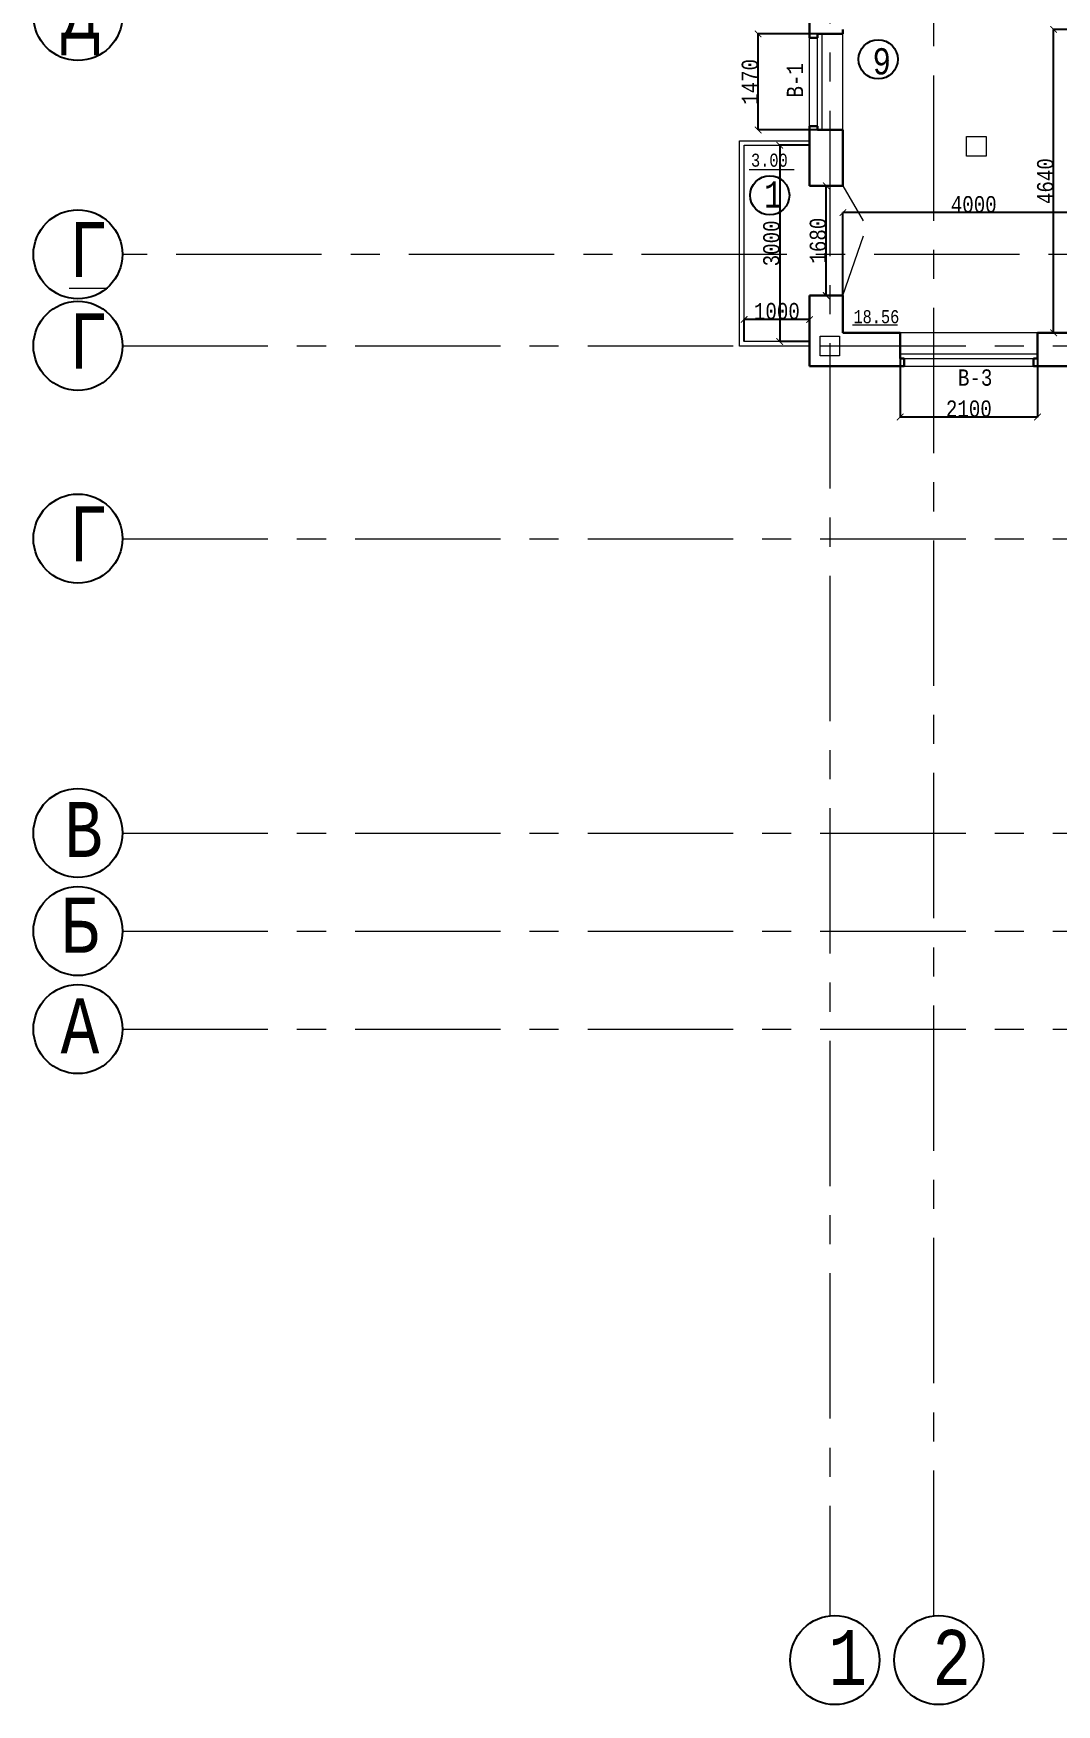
# Model space of a CAD drawing. Header units: millimetres. Extents: x -689206 to 4969298, y -1019800 to 703299.
# Drawn here: x 113015 to 128656, y -751658 to -726101 of the extents above; entities that cross this region are included whole.
import ezdxf

# ---------------------------------------------------------------- set-up
doc = ezdxf.new("R2010")
doc.units = ezdxf.units.MM
doc.linetypes.add('осеваяX2', pattern=[101.6, 63.5, -12.7, 12.7, -12.7])
for name, color, linetype, lineweight in [('б', 231, 'Continuous', 30), ('БАЛКОН', 7, 'Continuous', 20), ('ОКНА', 250, 'Continuous', 20), ('ПЕРЕГОРОДКИ', 252, 'Continuous', 9), ('РАЗМЕРЫ', 7, 'Continuous', 9), ('стены', 7, 'Continuous', 20)]:
    doc.layers.add(name, color=color, linetype=linetype, lineweight=lineweight)
doc.layers.add('сетка', color=104, linetype='Continuous')
doc.layers.add('четотам', color=7, linetype='Continuous')
doc.styles.add('Аннотативный', font='isocteur.ttf', dxfattribs={"width": 0.7, "height": 250})
doc.dimstyles.new('Аннотативный', dxfattribs={"dimscale": 0, "dimtxt": 250, "dimasz": 100, "dimexe": 1.25, "dimexo": 0.625, "dimtad": 1, "dimdec": 0, "dimtxsty": 'Аннотативный', "dimblk": 'ARCHTICK', "dimcen": 2.5, "dimadec": 0, "dimazin": 0, "dimtfac": 1, "dimtdec": 0, "dimtmove": 0, "dimatfit": 3, "dimfxl": 1, "dimarcsym": 0})

# ---------------------------------------------------------------- blocks, each defined once
blk = doc.blocks.new('_ArchTick')
at = {"color": 0, "linetype": 'ByBlock', "const_width": 0.15}
blk.add_lwpolyline([(-0.5, -0.5), (0.5, 0.5)], dxfattribs=at)
blk = doc.blocks.new('*D2560')
at = {"layer": 'Defpoints', "color": 0, "linetype": 'ByBlock', "lineweight": 5, "transparency": 16777216}
for p in [(124880, -727812), (124424, -730812), (124880, -730812)]:
    blk.add_point(p, dxfattribs=at)
at = {"layer": 'б', "color": 0, "linetype": 'ByBlock', "lineweight": -2, "transparency": 16777216}
for p, q in [((124879, -727812), (124422, -727812)), ((124424, -727812), (124424, -730812)), ((124879, -730812), (124422, -730812))]:
    blk.add_line(p, q, dxfattribs=at)
at = {"layer": 'б', "color": 0, "linetype": 'ByBlock', "lineweight": -2, "transparency": 16777216, "xscale": 100, "yscale": 100, "zscale": 100}
for p, rotation in [((124424, -727812), 90), ((124424, -730812), 270)]:
    blk.add_blockref('_ArchTick', p, dxfattribs=dict(at, rotation=rotation))
at = {"layer": 'б', "color": 0, "linetype": 'ByBlock', "lineweight": 5, "transparency": 16777216, "insert": (124298, -729312), "char_height": 250, "attachment_point": 5, "rotation": 90, "style": 'Аннотативный'}
blk.add_mtext('3000', dxfattribs=at)
blk = doc.blocks.new('*D2561')
at = {"layer": 'Defpoints', "color": 0, "linetype": 'ByBlock', "lineweight": 5, "transparency": 16777216}
for p in [(123880, -730476), (123880, -730812), (124880, -730812)]:
    blk.add_point(p, dxfattribs=at)
at = {"layer": 'б', "color": 0, "linetype": 'ByBlock', "lineweight": -2, "transparency": 16777216}
for p, q in [((123880, -730811), (123880, -730475)), ((124880, -730476), (123880, -730476)), ((124880, -730811), (124880, -730475))]:
    blk.add_line(p, q, dxfattribs=at)
at = {"layer": 'б', "color": 0, "linetype": 'ByBlock', "lineweight": -2, "transparency": 16777216, "xscale": 100, "yscale": 100, "zscale": 100, "rotation": 180}
blk.add_blockref('_ArchTick', (123880, -730476), dxfattribs=at)
at = {"layer": 'б', "color": 0, "linetype": 'ByBlock', "lineweight": -2, "transparency": 16777216, "xscale": 100, "yscale": 100, "zscale": 100}
blk.add_blockref('_ArchTick', (124880, -730476), dxfattribs=at)
at = {"layer": 'б', "color": 0, "linetype": 'ByBlock', "lineweight": 5, "transparency": 16777216, "insert": (124380, -730350), "char_height": 250, "attachment_point": 5, "style": 'Аннотативный'}
blk.add_mtext('1000', dxfattribs=at)
blk = doc.blocks.new('*D2524')
at = {"layer": 'Defpoints', "color": 0, "lineweight": 5, "transparency": 16777216}
for p in [(124094, -726108), (125390, -726108), (125390, -727578)]:
    blk.add_point(p, dxfattribs=at)
at = {"layer": 'РАЗМЕРЫ', "color": 0, "lineweight": -2, "transparency": 16777216}
for p, q in [((125389, -726108), (124093, -726108)), ((124094, -727578), (124094, -726108)), ((125389, -727578), (124093, -727578))]:
    blk.add_line(p, q, dxfattribs=at)
at = {"layer": 'РАЗМЕРЫ', "color": 0, "lineweight": -2, "transparency": 16777216, "xscale": 100, "yscale": 100, "zscale": 100}
for p, rotation in [((124094, -726108), 90), ((124094, -727578), 270)]:
    blk.add_blockref('_ArchTick', p, dxfattribs=dict(at, rotation=rotation))
at = {"layer": 'РАЗМЕРЫ', "color": 0, "lineweight": 5, "transparency": 16777216, "insert": (123969, -726843), "char_height": 250, "attachment_point": 5, "rotation": 90, "style": 'Аннотативный'}
blk.add_mtext('1470', dxfattribs=at)
blk = doc.blocks.new('*D2518')
at = {"layer": 'Defpoints', "color": 0, "linetype": 'ByBlock', "lineweight": 5, "transparency": 16777216}
for p in [(128611, -726039), (129390, -726039), (129390, -730681)]:
    blk.add_point(p, dxfattribs=at)
at = {"layer": 'ПЕРЕГОРОДКИ', "color": 0, "linetype": 'ByBlock', "lineweight": -2, "transparency": 16777216}
for p, q in [((129389, -726039), (128609, -726039)), ((128611, -730681), (128611, -726039)), ((129389, -730681), (128609, -730681))]:
    blk.add_line(p, q, dxfattribs=at)
at = {"layer": 'ПЕРЕГОРОДКИ', "color": 0, "linetype": 'ByBlock', "lineweight": -2, "transparency": 16777216, "xscale": 100, "yscale": 100, "zscale": 100}
for p, rotation in [((128611, -726039), 90), ((128611, -730681), 270)]:
    blk.add_blockref('_ArchTick', p, dxfattribs=dict(at, rotation=rotation))
at = {"layer": 'ПЕРЕГОРОДКИ', "color": 0, "linetype": 'ByBlock', "lineweight": 5, "transparency": 16777216, "insert": (128485, -728360), "char_height": 250, "attachment_point": 5, "rotation": 90, "style": 'Аннотативный'}
blk.add_mtext('4640', dxfattribs=at)
blk = doc.blocks.new('*D2519')
at = {"layer": 'Defpoints', "color": 0, "linetype": 'ByBlock', "lineweight": 5, "transparency": 16777216}
for p in [(125390, -728841), (125390, -730681), (129390, -730681)]:
    blk.add_point(p, dxfattribs=at)
at = {"layer": 'ПЕРЕГОРОДКИ', "color": 0, "linetype": 'ByBlock', "lineweight": -2, "transparency": 16777216}
for p, q in [((125390, -730680), (125390, -728840)), ((129390, -728841), (125390, -728841)), ((129390, -730680), (129390, -728840))]:
    blk.add_line(p, q, dxfattribs=at)
at = {"layer": 'ПЕРЕГОРОДКИ', "color": 0, "linetype": 'ByBlock', "lineweight": -2, "transparency": 16777216, "xscale": 100, "yscale": 100, "zscale": 100, "rotation": 180}
blk.add_blockref('_ArchTick', (125390, -728841), dxfattribs=at)
at = {"layer": 'ПЕРЕГОРОДКИ', "color": 0, "linetype": 'ByBlock', "lineweight": -2, "transparency": 16777216, "xscale": 100, "yscale": 100, "zscale": 100}
blk.add_blockref('_ArchTick', (129390, -728841), dxfattribs=at)
at = {"layer": 'ПЕРЕГОРОДКИ', "color": 0, "linetype": 'ByBlock', "lineweight": 5, "transparency": 16777216, "insert": (127390, -728716), "char_height": 250, "attachment_point": 5, "style": 'Аннотативный'}
blk.add_mtext('4000', dxfattribs=at)
blk = doc.blocks.new('*D2614')
at = {"layer": 'Defpoints', "color": 0, "linetype": 'ByBlock', "lineweight": 5, "transparency": 16777216}
for p in [(126265, -730681), (128365, -730681), (128365, -731967)]:
    blk.add_point(p, dxfattribs=at)
at = {"layer": 'РАЗМЕРЫ', "color": 0, "linetype": 'ByBlock', "lineweight": -2, "transparency": 16777216}
for p, q in [((126265, -730682), (126265, -731968)), ((128365, -730682), (128365, -731968)), ((126265, -731967), (128365, -731967))]:
    blk.add_line(p, q, dxfattribs=at)
at = {"layer": 'РАЗМЕРЫ', "color": 0, "linetype": 'ByBlock', "lineweight": -2, "transparency": 16777216, "xscale": 100, "yscale": 100, "zscale": 100, "rotation": 180}
blk.add_blockref('_ArchTick', (126265, -731967), dxfattribs=at)
at = {"layer": 'РАЗМЕРЫ', "color": 0, "linetype": 'ByBlock', "lineweight": -2, "transparency": 16777216, "xscale": 100, "yscale": 100, "zscale": 100}
blk.add_blockref('_ArchTick', (128365, -731967), dxfattribs=at)
at = {"layer": 'РАЗМЕРЫ', "color": 0, "linetype": 'ByBlock', "lineweight": 5, "transparency": 16777216, "insert": (127315, -731841), "char_height": 250, "attachment_point": 5, "style": 'Аннотативный'}
blk.add_mtext('2100', dxfattribs=at)
blk = doc.blocks.new('*D2575')
at = {"layer": 'Defpoints', "color": 0, "linetype": 'ByBlock', "lineweight": 5, "transparency": 16777216}
for p in [(125135, -728430), (125135, -728430), (125135, -730110)]:
    blk.add_point(p, dxfattribs=at)
at = {"layer": 'РАЗМЕРЫ', "color": 0, "linetype": 'ByBlock', "lineweight": -2, "transparency": 16777216}
for p, q in [((125135, -728430), (125136, -728430)), ((125135, -730110), (125135, -728430)), ((125135, -730110), (125136, -730110))]:
    blk.add_line(p, q, dxfattribs=at)
at = {"layer": 'РАЗМЕРЫ', "color": 0, "linetype": 'ByBlock', "lineweight": -2, "transparency": 16777216, "xscale": 100, "yscale": 100, "zscale": 100}
for p, rotation in [((125135, -728430), 90), ((125135, -730110), 270)]:
    blk.add_blockref('_ArchTick', p, dxfattribs=dict(at, rotation=rotation))
at = {"layer": 'РАЗМЕРЫ', "color": 0, "linetype": 'ByBlock', "lineweight": 5, "transparency": 16777216, "insert": (125009, -729270), "char_height": 250, "attachment_point": 5, "rotation": 90, "style": 'Аннотативный'}
blk.add_mtext('1680', dxfattribs=at)

msp = doc.modelspace()

# ---------------------------------------------------------------- linework, layer by layer
at = {"layer": 'б', "color": 18, "linetype": 'ByBlock', "lineweight": 9, "true_color": 0x000000}
for p, q in [((123809.7, -730881.6), (123809.7, -727741.6)), ((125389.7, -728429.9), (125699.7, -728966.7)), ((125389.7, -730109.9), (125702.7, -729195.9))]:
    msp.add_line(p, q, dxfattribs=at)
at = {"layer": 'б', "color": 18, "linetype": 'ByBlock', "lineweight": 30, "true_color": 0x000000}
for p, q in [((125389.7, -728429.9), (124879.7, -728429.9)), ((125389.7, -730109.9), (124879.7, -730109.9))]:
    msp.add_line(p, q, dxfattribs=at)
at = {"layer": 'БАЛКОН', "lineweight": 9}
for p, q in [((123809.7, -727741.6), (124879.7, -727741.6)), ((123879.7, -730811.6), (123879.7, -727811.6)), ((123879.7, -727811.6), (124879.7, -727811.6)), ((124879.7, -730811.6), (123879.7, -730811.6))]:
    msp.add_line(p, q, dxfattribs=at)
at = {"layer": 'БАЛКОН'}
msp.add_line((124879.7, -730881.6), (123809.7, -730881.6), dxfattribs=at)
at = {"layer": 'ОКНА', "lineweight": 5}
for p, q in [((124999.7, -727517.9), (124999.7, -726167.9)), ((124999.7, -727517.9), (124999.7, -726167.9)), ((125069.7, -726107.9), (125069.7, -727577.9)), ((125069.7, -726107.9), (125069.7, -727577.9))]:
    msp.add_line(p, q, dxfattribs=at)
at = {"layer": 'ОКНА'}
for p, q in [((126265.2, -731070.9), (126265.2, -731000.9)), ((126265.2, -731000.9), (128365.2, -731000.9)), ((126325.2, -731070.9), (128305.2, -731070.9))]:
    msp.add_line(p, q, dxfattribs=at)
at = {"layer": 'РАЗМЕРЫ', "linetype": 'осеваяX2', "lineweight": 5, "ltscale": 35}
for p, q in [((126779.1, -750301.3), (126779.1, -700463.5)), ((125189.7, -713058.9), (125189.7, -750301.3)), ((181429.1, -729481.6), (114376.4, -729481.6))]:
    msp.add_line(p, q, dxfattribs=at)
at = {"layer": 'РАЗМЕРЫ', "color": 0, "lineweight": 30}
for p, q in [((124999.7, -726167.9), (124879.7, -726167.9)), ((124999.7, -726167.9), (124879.7, -726167.9)), ((124999.7, -726107.9), (124999.7, -726167.9)), ((124999.7, -726107.9), (125389.7, -726107.9)), ((124999.7, -726107.9), (124999.7, -726167.9)), ((124999.7, -726107.9), (125389.7, -726107.9)), ((124999.7, -727517.9), (124879.7, -727517.9)), ((124999.7, -727517.9), (124879.7, -727517.9)), ((124999.7, -727577.9), (124999.7, -727517.9)), ((124999.7, -727577.9), (124999.7, -727517.9)), ((124999.7, -727577.9), (125389.7, -727577.9)), ((124999.7, -727577.9), (125389.7, -727577.9))]:
    msp.add_line(p, q, dxfattribs=at)
at = {"layer": 'РАЗМЕРЫ', "lineweight": 5}
for p, q in [((124879.7, -727517.9), (124879.7, -726167.9)), ((125389.7, -727577.9), (125389.7, -726107.9))]:
    msp.add_line(p, q, dxfattribs=at)
at = {"layer": 'РАЗМЕРЫ'}
for p, q in [((123955.4, -728182.3), (124644.7, -728182.3)), ((125536.4, -730557.1), (126225.6, -730557.1)), ((128365.2, -730680.9), (126265.2, -730680.9)), ((126325.2, -731190.9), (128305.2, -731190.9))]:
    msp.add_line(p, q, dxfattribs=at)
at = {"layer": 'РАЗМЕРЫ', "lineweight": 30}
for p, q in [((126265.2, -731070.9), (126325.2, -731070.9)), ((126325.2, -731070.9), (126325.2, -731190.9)), ((128365.2, -731070.9), (128305.2, -731070.9)), ((128305.2, -731070.9), (128305.2, -731190.9))]:
    msp.add_line(p, q, dxfattribs=at)
at = {"layer": 'сетка', "color": 0}
for centre in [(113695.6, -725834.7), (113695.6, -729479.4), (113695.6, -730878.7), (113695.6, -733826.7), (113695.6, -738328.7), (113695.6, -739828.7), (113695.6, -741328.7), (125266.6, -750977.6), (126856, -750977.6)]:
    msp.add_circle(centre, 680.7, dxfattribs=at)
at = {"layer": 'стены', "lineweight": 30}
for p, q in [((124879.7, -726167.9), (124879.7, -725658.9)), ((125389.7, -726107.9), (125389.7, -726038.9)), ((124879.7, -728429.9), (124879.7, -727517.9)), ((125389.7, -728429.9), (125389.7, -727577.9)), ((124879.7, -731190.9), (124879.7, -730109.9)), ((125389.7, -730680.9), (125389.7, -730109.9)), ((126265.2, -730680.9), (125389.7, -730680.9)), ((129389.7, -730680.9), (128365.2, -730680.9)), ((124879.7, -731190.9), (126325.2, -731190.9)), ((128305.2, -731190.9), (129899.7, -731190.9))]:
    msp.add_line(p, q, dxfattribs=at)
at = {"layer": 'стены', "color": 18, "lineweight": 30, "true_color": 0x000000}
for p, q in [((126265.2, -731070.9), (126265.2, -730680.9)), ((128365.2, -730680.9), (128365.2, -731070.9))]:
    msp.add_line(p, q, dxfattribs=at)
at = {"layer": 'стены', "linetype": 'осеваяX2', "lineweight": 5, "ltscale": 35}
for p, q in [((114376.4, -730880.9), (181429.1, -730880.9)), ((114376.4, -733828.9), (181429.1, -733828.9)), ((114376.4, -738330.9), (181429.1, -738330.9)), ((114376.4, -739830.9), (181429.1, -739830.9)), ((114376.4, -741330.9), (181429.1, -741330.9))]:
    msp.add_line(p, q, dxfattribs=at)
at = {"layer": 'стены'}
for points in [[(127279.1, -727678.9), (127579.1, -727678.9), (127579.1, -727978.9), (127279.1, -727978.9)], [(125039.7, -730730.9), (125339.7, -730730.9), (125339.7, -731030.9), (125039.7, -731030.9)]]:
    msp.add_lwpolyline(points, close=True, dxfattribs=at)
at = {"layer": 'четотам'}
for centre in [(125929.1, -726497), (124271.1, -728577)]:
    msp.add_circle(centre, 300, dxfattribs=at)

# ---------------------------------------------------------------- texts
at = {"layer": 'РАЗМЕРЫ', "lineweight": 5, "ltscale": 35, "width": 7009.377, "attachment_point": 1, "style": 'Аннотативный'}
for s, insert, char_height in [('Д', (113439.7, -725340.3), 841.3), ('{\\LГ}', (113559.9, -728985.1), 841.28), ('Г', (113559.9, -730384.3), 841.3), ('Г', (113559.9, -733332.3), 841.3), ('В', (113485.7, -737854.6), 841.3), ('Б', (113430.7, -739319.2), 841.3), ('А', (113430.7, -740859.2), 841.3), ('1', (125167.8, -750516.6), 841.3), ('2', (126757.1, -750516.6), 841.3)]:
    msp.add_mtext(s, dxfattribs=dict(at, insert=insert, char_height=char_height))
at = {"layer": 'РАЗМЕРЫ', "lineweight": 20, "ltscale": 150, "attachment_point": 1, "style": 'Аннотативный'}
for s, insert, char_height, width in [('9', (125843.3, -726327.2), 401.1, 1460), ('1', (124183.1, -728363.2), 401.1, 1460), ('В-3', (127148.3, -731239), 250, 922.913)]:
    msp.add_mtext(s, dxfattribs=dict(at, insert=insert, char_height=char_height, width=width))
at = {"layer": 'РАЗМЕРЫ', "lineweight": 20, "ltscale": 150, "insert": (124532.2, -727081.8), "char_height": 250, "width": 922.913, "attachment_point": 1, "rotation": 90, "style": 'Аннотативный'}
msp.add_mtext('В-1', dxfattribs=at)
at = {"layer": 'РАЗМЕРЫ', "char_height": 200, "width": 656.117, "attachment_point": 1, "style": 'Аннотативный'}
for s, insert in [('3.00', (123984.7, -727939.5)), ('18.56', (125550.5, -730333.1))]:
    msp.add_mtext(s, dxfattribs=dict(at, insert=insert))

# ---------------------------------------------------------------- dimensions: what is measured, and where the dimension line sits
at = {"layer": 'б', "color": 18, "linetype": 'ByBlock', "lineweight": 5, "true_color": 0x000000}
for p1, p2, distance, picture, middle in [((124879.7, -727811.6), (124879.7, -730811.6), -456, '*D2560', (124298.1, -729311.6)), ((124879.7, -730811.6), (123879.7, -730811.6), -335.6, '*D2561', (124379.7, -730350.4))]:
    dim = msp.add_aligned_dim(p1=p1, p2=p2, distance=distance, dimstyle='Аннотативный', dxfattribs=at)
    dim.commit()
    dim.dimension.update_dxf_attribs({"geometry": picture, "text_midpoint": middle})
at = {"layer": 'ПЕРЕГОРОДКИ', "color": 18, "linetype": 'ByBlock', "lineweight": 5, "true_color": 0x000000}
dim = msp.add_linear_dim(base=(128610.7, -726038.9), p1=(129389.7, -730680.9), p2=(129389.7, -726038.9), angle=90, text='4640', dimstyle='Аннотативный', dxfattribs=at)
dim.commit()
dim.dimension.update_dxf_attribs({"geometry": '*D2518', "text_midpoint": (128485.1, -728359.9)})
dim = msp.add_linear_dim(base=(125389.7, -728841.3), p1=(129389.7, -730680.9), p2=(125389.7, -730680.9), dimstyle='Аннотативный', dxfattribs=at)
dim.commit()
dim.dimension.update_dxf_attribs({"geometry": '*D2519', "text_midpoint": (127389.7, -728715.7)})
at = {"layer": 'РАЗМЕРЫ', "lineweight": 5}
dim = msp.add_linear_dim(base=(124094.3, -726107.9), p1=(125389.7, -727577.9), p2=(125389.7, -726107.9), angle=90, dimstyle='Аннотативный', dxfattribs=at)
dim.commit()
dim.dimension.update_dxf_attribs({"geometry": '*D2524', "text_midpoint": (123968.6, -726842.9)})
at = {"layer": 'РАЗМЕРЫ', "linetype": 'ByBlock', "lineweight": 5}
dim = msp.add_linear_dim(base=(125134.7, -728429.9), p1=(125134.7, -730109.9), p2=(125134.7, -728429.9), angle=90, dimstyle='Аннотативный', dxfattribs=at)
dim.commit()
dim.dimension.update_dxf_attribs({"geometry": '*D2575', "text_midpoint": (125009.1, -729269.9)})
dim = msp.add_linear_dim(base=(128365.2, -731966.9), p1=(126265.2, -730680.9), p2=(128365.2, -730680.9), dimstyle='Аннотативный', dxfattribs=at)
dim.commit()
dim.dimension.update_dxf_attribs({"geometry": '*D2614', "text_midpoint": (127315.2, -731841.2)})

doc.saveas('drawing.dxf')
